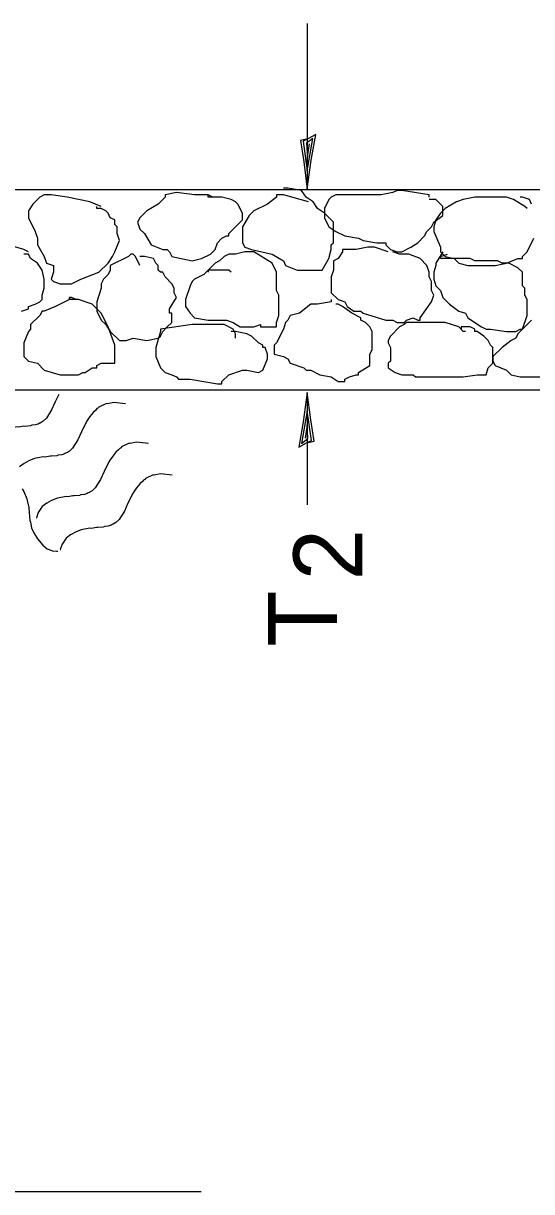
# Model space of a CAD drawing. Extents: x 1348387 to 1349067, y 1153645 to 1154085.
# Drawn here: x 1348588 to 1348605.69, y 1153965.81 to 1154006.51 of the extents above; entities that cross this region are included whole.
import ezdxf

# ---------------------------------------------------------------- set-up
doc = ezdxf.new("R2010")
doc.units = 0
for name, color, linetype in [('Design_EX_Roadway Dimensions', 7, 'Continuous'), ('Sheets_General Details', 7, 'Continuous'), ('Topo_Riprap', 7, 'Continuous'), ('XSC_Exist Ground', 7, 'Continuous')]:
    doc.layers.add(name, color=color, linetype=linetype)

msp = doc.modelspace()

# ---------------------------------------------------------------- linework, layer by layer
at = {"layer": 'Design_EX_Roadway Dimensions'}
for p, q in [((1348597.883, 1154006.51), (1348597.883, 1154000.733)), ((1348597.883, 1153993.644), (1348597.883, 1153989.732))]:
    msp.add_line(p, q, dxfattribs=at)
for points in [[(1348597.908, 1154002.482), (1348597.647, 1154002.424), (1348597.76, 1154001.684), (1348597.883, 1154000.733), (1348598.022, 1154001.749), (1348598.178, 1154002.638), (1348597.908, 1154002.482), (1348597.736, 1154002.404), (1348597.884, 1154001.372), (1348598.082, 1154002.5), (1348597.86, 1154002.334), (1348597.89, 1154001.86), (1348597.959, 1154002.316)], [(1348597.857, 1153991.895), (1348598.118, 1153991.954), (1348598.006, 1153992.693), (1348597.883, 1153993.644), (1348597.743, 1153992.629), (1348597.587, 1153991.739), (1348597.857, 1153991.895), (1348598.03, 1153991.973), (1348597.881, 1153993.005), (1348597.683, 1153991.877), (1348597.905, 1153992.044), (1348597.875, 1153992.518), (1348597.806, 1153992.062)]]:
    msp.add_lwpolyline(points, dxfattribs=at)
at = {"layer": 'Sheets_General Details'}
msp.add_line((1348560.156, 1153965.806), (1348594.185, 1153965.806), dxfattribs=at)
at = {"layer": 'Topo_Riprap'}
for points in [[(1348597.925, 1154000.295), (1348597.053, 1154000.532), (1348596.815, 1154000.532), (1348596.815, 1154000.453), (1348596.498, 1154000.214), (1348596.023, 1153999.977), (1348595.864, 1153999.818), (1348595.625, 1153999.422), (1348595.625, 1153998.867), (1348595.705, 1153998.71), (1348595.943, 1153998.63), (1348596.657, 1153998.47), (1348597.053, 1153998.233), (1348597.131, 1153998.074), (1348597.529, 1153997.916), (1348598.4, 1153997.916), (1348598.639, 1153998.312), (1348598.718, 1153998.63), (1348598.718, 1153998.788), (1348598.796, 1153998.867), (1348598.796, 1153999.581), (1348598.48, 1153999.898), (1348598.243, 1154000.057), (1348598.084, 1154000.295), (1348597.845, 1154000.453), (1348597.688, 1154000.691), (1348597.211, 1154000.769), (1348597.053, 1154000.769)], [(1348590.71, 1154000.135), (1348590.314, 1154000.294), (1348589.522, 1154000.453), (1348588.965, 1154000.532), (1348588.728, 1154000.532), (1348588.571, 1154000.453), (1348588.331, 1154000.214), (1348588.173, 1153999.977), (1348588.173, 1153999.74), (1348588.412, 1153999.263), (1348588.491, 1153999.026), (1348588.491, 1153998.788), (1348588.728, 1153998.392), (1348588.808, 1153998.153), (1348589.045, 1153998.074), (1348589.045, 1153997.837), (1348588.965, 1153997.598), (1348589.045, 1153997.519), (1348589.283, 1153997.439), (1348589.679, 1153997.439), (1348589.996, 1153997.598), (1348590.632, 1153997.837), (1348590.948, 1153998.153), (1348591.106, 1153998.392), (1348591.187, 1153998.549), (1348591.344, 1153998.947), (1348591.266, 1153999.184), (1348591.266, 1153999.422), (1348591.187, 1153999.5), (1348591.187, 1153999.661), (1348591.026, 1153999.74), (1348590.948, 1153999.898), (1348590.869, 1153999.977), (1348590.71, 1154000.057), (1348590.552, 1154000.057), (1348590.552, 1154000.135)], [(1348594.595, 1154000.453), (1348594.436, 1154000.532), (1348593.962, 1154000.532), (1348593.327, 1154000.612), (1348592.931, 1154000.532), (1348592.931, 1154000.453), (1348592.691, 1154000.214), (1348592.297, 1153999.977), (1348592.058, 1153999.74), (1348591.979, 1153999.581), (1348592.058, 1153999.343), (1348592.217, 1153999.184), (1348592.454, 1153998.788), (1348592.85, 1153998.629), (1348593.009, 1153998.629), (1348593.089, 1153998.549), (1348593.168, 1153998.392), (1348593.882, 1153998.233), (1348594.199, 1153998.312), (1348594.515, 1153998.47), (1348594.674, 1153998.629), (1348594.754, 1153998.867), (1348594.913, 1153999.026), (1348595.07, 1153999.104), (1348595.15, 1153999.104), (1348595.15, 1153999.184), (1348595.309, 1153999.343), (1348595.547, 1153999.581), (1348595.625, 1153999.661), (1348595.625, 1153999.898), (1348595.468, 1154000.214), (1348595.388, 1154000.294), (1348595.229, 1154000.373), (1348594.913, 1154000.453), (1348594.436, 1154000.453), (1348594.436, 1154000.532)], [(1348602.126, 1154000.453), (1348602.126, 1154000.532), (1348601.175, 1154000.691), (1348601.018, 1154000.691), (1348600.857, 1154000.612), (1348600.461, 1154000.532), (1348598.876, 1154000.532), (1348598.718, 1154000.453), (1348598.639, 1154000.373), (1348598.48, 1154000.057), (1348598.48, 1153999.74), (1348598.639, 1153999.422), (1348598.876, 1153999.263), (1348599.194, 1153999.104), (1348599.669, 1153999.026), (1348599.827, 1153998.947), (1348600.304, 1153998.867), (1348600.62, 1153998.867), (1348600.62, 1153998.788), (1348600.779, 1153998.629), (1348601.018, 1153998.549), (1348601.175, 1153998.549), (1348601.492, 1153998.708), (1348601.732, 1153998.867), (1348601.969, 1153999.104), (1348602.048, 1153999.263), (1348602.206, 1153999.422), (1348602.285, 1153999.581), (1348602.602, 1153999.818), (1348602.602, 1154000.135), (1348602.444, 1154000.294), (1348602.365, 1154000.373), (1348602.126, 1154000.373)], [(1348605.536, 1154000.057), (1348605.458, 1154000.135), (1348605.06, 1154000.373), (1348604.822, 1154000.453), (1348603.713, 1154000.453), (1348603.316, 1154000.373), (1348603.079, 1154000.294), (1348602.683, 1154000.057), (1348602.522, 1153999.898), (1348602.365, 1153999.661), (1348602.285, 1153999.422), (1348602.285, 1153999.263), (1348602.522, 1153998.708), (1348602.522, 1153998.549), (1348602.683, 1153998.392), (1348602.999, 1153998.312), (1348603.157, 1153998.153), (1348603.475, 1153998.074), (1348604.427, 1153998.074), (1348604.822, 1153998.153), (1348605.219, 1153998.312), (1348605.378, 1153998.312), (1348605.378, 1153998.392), (1348605.536, 1153998.549), (1348605.774, 1153999.026)], [(1348605.695, 1154000.214), (1348605.615, 1154000.373), (1348605.378, 1154000.453), (1348605.299, 1154000.453)], [(1348588.173, 1153998.549), (1348588.014, 1153998.629), (1348587.222, 1153998.867)], [(1348600.7, 1153998.549), (1348600.224, 1153998.708), (1348599.987, 1153998.708), (1348599.59, 1153998.629), (1348599.114, 1153998.629), (1348599.114, 1153998.549), (1348598.955, 1153998.312), (1348598.796, 1153998.233), (1348598.796, 1153997.916), (1348598.718, 1153997.678), (1348598.718, 1153997.361), (1348598.718, 1153997.123), (1348598.955, 1153996.884), (1348599.194, 1153996.805), (1348599.273, 1153996.647), (1348599.51, 1153996.488), (1348599.749, 1153996.488), (1348599.827, 1153996.409), (1348600.62, 1153996.172), (1348600.857, 1153996.172), (1348601.018, 1153996.092), (1348601.255, 1153996.092), (1348601.334, 1153996.172), (1348601.571, 1153996.251), (1348601.732, 1153996.172), (1348601.81, 1153996.172), (1348601.81, 1153996.251), (1348602.206, 1153996.805), (1348602.285, 1153997.043), (1348602.206, 1153997.202), (1348602.206, 1153997.519), (1348602.126, 1153997.678), (1348602.126, 1153997.837), (1348602.048, 1153998.074), (1348601.81, 1153998.312), (1348601.414, 1153998.47), (1348601.096, 1153998.47), (1348600.857, 1153998.549)], [(1348587.935, 1153996.488), (1348588.173, 1153996.568), (1348588.173, 1153996.647), (1348588.412, 1153996.727), (1348588.571, 1153996.805), (1348588.649, 1153996.884), (1348588.649, 1153997.043), (1348588.728, 1153997.282), (1348588.728, 1153997.598), (1348588.649, 1153997.916), (1348588.491, 1153998.153), (1348588.253, 1153998.312), (1348588.173, 1153998.47), (1348588.094, 1153998.47), (1348588.014, 1153998.47)], [(1348592.058, 1153998.074), (1348591.899, 1153998.392), (1348591.82, 1153998.47), (1348591.74, 1153998.47), (1348591.662, 1153998.392), (1348591.026, 1153998.074), (1348591.026, 1153997.916), (1348590.948, 1153997.757), (1348590.789, 1153997.598), (1348590.71, 1153997.439), (1348590.71, 1153997.282), (1348590.552, 1153996.805), (1348590.552, 1153996.488), (1348590.71, 1153996.172), (1348590.869, 1153996.013), (1348591.026, 1153995.774), (1348591.344, 1153995.458), (1348591.583, 1153995.458), (1348591.82, 1153995.537), (1348592.297, 1153995.458), (1348592.691, 1153995.537), (1348592.771, 1153995.617), (1348592.85, 1153995.774), (1348593.009, 1153995.933), (1348593.168, 1153996.092), (1348593.168, 1153996.409), (1348593.089, 1153996.409), (1348593.089, 1153996.568), (1348593.327, 1153996.964), (1348593.248, 1153997.123), (1348593.248, 1153997.282), (1348593.168, 1153997.439), (1348592.931, 1153997.678), (1348592.85, 1153997.837), (1348592.771, 1153997.837), (1348592.691, 1153997.916), (1348592.691, 1153998.074), (1348592.613, 1153998.153), (1348592.534, 1153998.312), (1348592.217, 1153998.392), (1348592.058, 1153998.392)], [(1348595.229, 1153997.837), (1348595.15, 1153997.916), (1348594.436, 1153997.916), (1348594.278, 1153997.757), (1348593.962, 1153997.598), (1348593.882, 1153997.519), (1348593.803, 1153997.361), (1348593.644, 1153996.884), (1348593.644, 1153996.647), (1348593.803, 1153996.409), (1348593.962, 1153996.251), (1348594.436, 1153996.172), (1348595.07, 1153996.172), (1348595.309, 1153996.092), (1348595.547, 1153995.933), (1348596.023, 1153995.933), (1348596.26, 1153996.013), (1348596.26, 1153995.933), (1348596.815, 1153995.933), (1348596.815, 1153996.092), (1348596.894, 1153996.331), (1348596.894, 1153997.043), (1348596.815, 1153997.202), (1348596.815, 1153997.439), (1348596.815, 1153997.837), (1348596.657, 1153998.153), (1348596.023, 1153998.549), (1348595.705, 1153998.549), (1348595.388, 1153998.47), (1348595.15, 1153998.47), (1348594.992, 1153998.392), (1348594.833, 1153998.233), (1348594.674, 1153998.153), (1348594.595, 1153998.074), (1348594.436, 1153997.916), (1348594.436, 1153997.837)], [(1348602.602, 1153998.549), (1348602.365, 1153998.153), (1348602.365, 1153998.074), (1348602.285, 1153997.837), (1348602.285, 1153997.598), (1348602.365, 1153997.361), (1348602.522, 1153997.202), (1348602.602, 1153996.964), (1348602.84, 1153996.727), (1348603.157, 1153996.488), (1348603.395, 1153996.409), (1348603.475, 1153996.251), (1348603.95, 1153995.933), (1348604.109, 1153995.854), (1348604.267, 1153995.854), (1348604.822, 1153995.774), (1348605.14, 1153995.774), (1348605.299, 1153995.854), (1348605.378, 1153995.854), (1348605.536, 1153996.331), (1348605.536, 1153996.884), (1348605.458, 1153997.043), (1348605.458, 1153997.282), (1348605.378, 1153997.361), (1348605.378, 1153997.837), (1348605.219, 1153997.996), (1348604.901, 1153998.153), (1348604.664, 1153998.153), (1348604.505, 1153998.233), (1348603.713, 1153998.233), (1348603.554, 1153998.312), (1348603.395, 1153998.312), (1348602.522, 1153998.312), (1348602.522, 1153998.392), (1348602.762, 1153998.47)], [(1348589.838, 1153996.884), (1348589.679, 1153996.964), (1348589.601, 1153996.964), (1348589.601, 1153996.884), (1348589.124, 1153996.647), (1348588.728, 1153996.488), (1348588.649, 1153996.488), (1348588.571, 1153996.331), (1348588.253, 1153996.013), (1348588.253, 1153995.854), (1348588.173, 1153995.774), (1348588.014, 1153995.378), (1348588.014, 1153995.062), (1348588.014, 1153994.903), (1348588.173, 1153994.744), (1348588.491, 1153994.666), (1348588.728, 1153994.427), (1348589.283, 1153994.27), (1348589.918, 1153994.27), (1348590.075, 1153994.348), (1348590.156, 1153994.348), (1348590.393, 1153994.507), (1348590.552, 1153994.507), (1348590.552, 1153994.586), (1348590.71, 1153994.666), (1348591.187, 1153994.666), (1348591.187, 1153995.3), (1348590.948, 1153995.933), (1348590.71, 1153996.409), (1348590.552, 1153996.568), (1348590.393, 1153996.727), (1348589.918, 1153996.884), (1348589.601, 1153996.884), (1348589.601, 1153996.964)], [(1348598.718, 1153996.884), (1348598.718, 1153996.805), (1348598.243, 1153996.727), (1348598.004, 1153996.727), (1348597.608, 1153996.409), (1348597.29, 1153996.331), (1348597.212, 1153996.172), (1348597.131, 1153996.092), (1348597.053, 1153995.854), (1348596.815, 1153995.378), (1348596.735, 1153995.3), (1348596.735, 1153995.14), (1348596.735, 1153994.982), (1348597.053, 1153994.903), (1348597.212, 1153994.823), (1348597.29, 1153994.666), (1348597.766, 1153994.507), (1348597.845, 1153994.427), (1348598.004, 1153994.427), (1348598.322, 1153994.27), (1348598.718, 1153994.189), (1348598.955, 1153994.031), (1348599.194, 1153994.031), (1348599.194, 1153994.109), (1348599.353, 1153994.189), (1348599.59, 1153994.27), (1348599.669, 1153994.27), (1348599.669, 1153994.348), (1348600.065, 1153994.586), (1348600.065, 1153994.982), (1348600.145, 1153995.14), (1348600.145, 1153995.774), (1348600.065, 1153995.933), (1348599.906, 1153996.092), (1348599.749, 1153996.172), (1348599.749, 1153996.251), (1348599.431, 1153996.409), (1348599.114, 1153996.647), (1348598.955, 1153996.727), (1348598.876, 1153996.727)], [(1348595.388, 1153995.537), (1348595.388, 1153995.696), (1348595.309, 1153995.854), (1348594.992, 1153996.013), (1348593.882, 1153996.013), (1348592.771, 1153995.854), (1348592.771, 1153995.774), (1348592.613, 1153995.219), (1348592.613, 1153994.903), (1348592.771, 1153994.507), (1348592.931, 1153994.348), (1348593.168, 1153994.27), (1348593.327, 1153994.189), (1348593.405, 1153994.109), (1348593.803, 1153994.109), (1348594.754, 1153993.952), (1348594.913, 1153993.952), (1348594.913, 1153994.031), (1348595.15, 1153994.27), (1348595.625, 1153994.427), (1348595.784, 1153994.427), (1348596.18, 1153994.348), (1348596.339, 1153994.427), (1348596.498, 1153994.823), (1348596.498, 1153994.982), (1348596.419, 1153995.219), (1348596.339, 1153995.219), (1348596.339, 1153995.3), (1348596.18, 1153995.378), (1348595.943, 1153995.617), (1348595.784, 1153995.696), (1348595.388, 1153995.774), (1348595.229, 1153995.774)], [(1348603.395, 1153995.774), (1348603.316, 1153995.774), (1348603.157, 1153995.933), (1348602.683, 1153996.092), (1348601.334, 1153996.092), (1348601.255, 1153996.013), (1348601.096, 1153995.933), (1348600.779, 1153995.617), (1348600.7, 1153995.458), (1348600.7, 1153995.378), (1348600.779, 1153995.219), (1348600.779, 1153994.744), (1348600.7, 1153994.666), (1348600.7, 1153994.507), (1348600.938, 1153994.348), (1348601.175, 1153994.27), (1348601.571, 1153994.27), (1348601.651, 1153994.189), (1348602.444, 1153994.189), (1348602.683, 1153994.189), (1348603.316, 1153994.189), (1348603.793, 1153994.27), (1348604.109, 1153994.27), (1348604.187, 1153994.507), (1348604.346, 1153994.666), (1348604.346, 1153995.219), (1348604.267, 1153995.3), (1348604.187, 1153995.458), (1348604.03, 1153995.617), (1348603.793, 1153995.774), (1348603.713, 1153995.774), (1348603.713, 1153995.854), (1348603.554, 1153995.933), (1348603.236, 1153995.933), (1348603.236, 1153995.854)], [(1348605.695, 1153996.172), (1348605.219, 1153995.696), (1348605.14, 1153995.537), (1348604.981, 1153995.458), (1348604.664, 1153995.219), (1348604.346, 1153994.903), (1348604.346, 1153994.744), (1348604.427, 1153994.586), (1348604.822, 1153994.427), (1348604.981, 1153994.27), (1348605.299, 1153994.189), (1348606.011, 1153994.189)]]:
    msp.add_lwpolyline(points, dxfattribs=at)
at = {"layer": 'XSC_Exist Ground'}
for p, q in [((1348554.479, 1154000.723), (1348614.822, 1154000.723)), ((1348543.757, 1153993.742), (1348616.669, 1153993.742))]:
    msp.add_line(p, q, dxfattribs=at)
for points in [[(1348589.238, 1153993.584), (1348589.105, 1153993.32), (1348588.985, 1153993.046), (1348588.8, 1153992.752), (1348588.689, 1153992.647), (1348588.589, 1153992.585), (1348588.556, 1153992.575), (1348588.52, 1153992.549), (1348588.424, 1153992.519), (1348588.299, 1153992.509), (1348588.248, 1153992.485), (1348588.061, 1153992.468), (1348588.016, 1153992.476), (1348587.842, 1153992.443), (1348587.78, 1153992.452), (1348587.479, 1153992.392), (1348587.282, 1153992.315), (1348587.113, 1153992.218), (1348586.955, 1153992.104), (1348586.814, 1153991.897), (1348586.753, 1153991.705), (1348586.768, 1153991.703), (1348586.753, 1153991.705)], [(1348591.559, 1153993.251), (1348591.151, 1153993.301), (1348590.929, 1153993.259), (1348590.897, 1153993.263), (1348590.632, 1153993.136), (1348590.612, 1153993.109), (1348590.563, 1153993.086), (1348590.522, 1153993.029), (1348590.434, 1153992.951), (1348590.318, 1153992.816), (1348590.198, 1153992.635), (1348590.018, 1153992.278), (1348589.898, 1153992.003), (1348589.712, 1153991.709), (1348589.603, 1153991.603), (1348589.501, 1153991.543), (1348589.468, 1153991.532), (1348589.433, 1153991.507), (1348589.336, 1153991.477), (1348589.211, 1153991.465), (1348589.16, 1153991.442), (1348588.974, 1153991.426), (1348588.929, 1153991.433), (1348588.754, 1153991.4), (1348588.694, 1153991.409), (1348588.391, 1153991.349), (1348588.194, 1153991.271), (1348588.025, 1153991.175), (1348587.867, 1153991.063)], [(1348592.351, 1153991.868), (1348591.943, 1153991.919), (1348591.719, 1153991.877), (1348591.689, 1153991.882), (1348591.422, 1153991.754), (1348591.404, 1153991.726), (1348591.353, 1153991.703), (1348591.313, 1153991.648), (1348591.224, 1153991.57), (1348591.11, 1153991.433), (1348590.989, 1153991.252), (1348590.809, 1153990.896), (1348590.689, 1153990.622), (1348590.503, 1153990.328), (1348590.393, 1153990.221), (1348590.291, 1153990.161), (1348590.26, 1153990.151), (1348590.225, 1153990.125), (1348590.128, 1153990.094), (1348590.002, 1153990.083), (1348589.952, 1153990.061), (1348589.765, 1153990.044), (1348589.72, 1153990.052), (1348589.546, 1153990.017), (1348589.486, 1153990.026), (1348589.183, 1153989.966), (1348588.985, 1153989.89), (1348588.815, 1153989.794), (1348588.659, 1153989.68), (1348588.518, 1153989.471), (1348588.457, 1153989.279), (1348588.472, 1153989.278), (1348588.457, 1153989.279)], [(1348593.179, 1153990.764), (1348592.771, 1153990.814), (1348592.549, 1153990.773), (1348592.517, 1153990.778), (1348592.25, 1153990.65), (1348592.232, 1153990.622), (1348592.181, 1153990.599), (1348592.142, 1153990.544), (1348592.052, 1153990.466), (1348591.938, 1153990.329), (1348591.818, 1153990.148), (1348591.638, 1153989.792), (1348591.517, 1153989.518), (1348591.331, 1153989.224), (1348591.223, 1153989.117), (1348591.121, 1153989.057), (1348591.088, 1153989.047), (1348591.053, 1153989.021), (1348590.956, 1153988.99), (1348590.831, 1153988.979), (1348590.782, 1153988.957), (1348590.594, 1153988.94), (1348590.548, 1153988.948), (1348590.374, 1153988.913), (1348590.314, 1153988.922), (1348590.011, 1153988.862), (1348589.813, 1153988.786), (1348589.645, 1153988.69), (1348589.487, 1153988.576), (1348589.348, 1153988.367), (1348589.286, 1153988.175), (1348589.301, 1153988.174), (1348589.286, 1153988.175)], [(1348587.957, 1153990.298), (1348588.019, 1153990.194), (1348588.118, 1153989.948), (1348588.137, 1153989.882), (1348588.193, 1153989.644), (1348588.197, 1153989.473), (1348588.23, 1153989.191), (1348588.25, 1153989.126), (1348588.281, 1153988.936), (1348588.361, 1153988.754), (1348588.497, 1153988.547), (1348588.679, 1153988.334), (1348588.827, 1153988.202), (1348588.989, 1153988.147), (1348589.001, 1153988.129), (1348589.154, 1153988.12), (1348589.183, 1153988.115), (1348589.199, 1153988.112), (1348589.183, 1153988.115)]]:
    msp.add_lwpolyline(points, dxfattribs=at)

# ---------------------------------------------------------------- texts
at = {"layer": 'Design_EX_Roadway Dimensions'}
for s, p in [('2', (1348599.802, 1153987.104)), ('T', (1348598.922, 1153984.791))]:
    msp.add_text(s, height=2.4, rotation=90, dxfattribs=at).set_placement(p)

doc.saveas('drawing.dxf')
